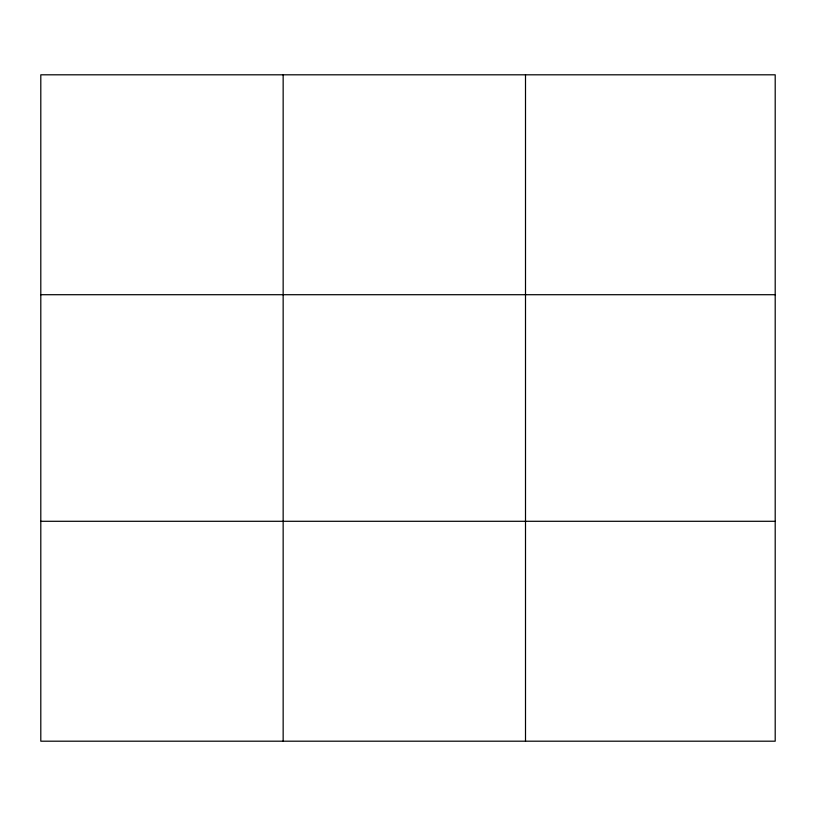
<?xml version="1.0" encoding="UTF-8"?>
<svg xmlns="http://www.w3.org/2000/svg" width="816" height="816" viewBox="0 0 816 816"><rect width="100%" height="100%" fill="white"/><g stroke="black" fill="none" stroke-linecap="round" stroke-linejoin="round"><path stroke-width="1.22" d="M283.152 74.807L283.152 741.193M525.504 74.807L525.504 741.193M775.2 521.291L775.2 741.193L40.8 741.193L40.8 74.807L775.2 74.807L775.2 521.291L40.8 521.291M40.8 294.709L775.2 294.709"/></g></svg>
